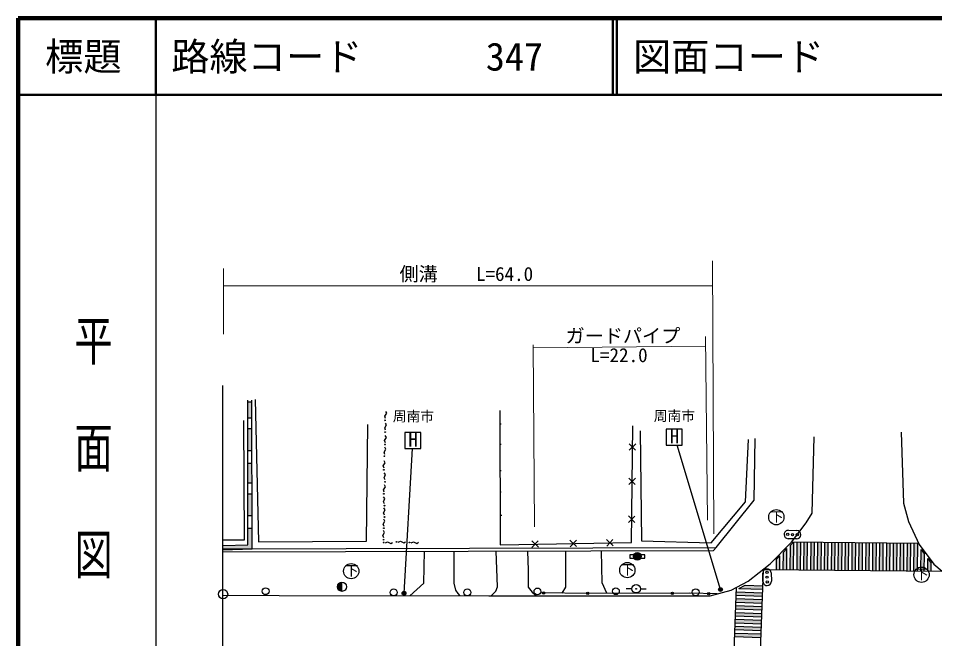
# Model space of a CAD drawing. Units: millimetres at full size, sheet at 1:1000; details may follow other scales. Extents: x 40000 to 680000, y 20000 to 380000.
# Drawn here: x 40000 to 159838, y 298889 to 380000 of the extents above; entities that cross this region are included whole.
import ezdxf
from ezdxf.enums import TextEntityAlignment as Align

# ---------------------------------------------------------------- set-up
doc = ezdxf.new("R2010")
doc.units = ezdxf.units.MM
doc.header["$LTSCALE"] = 1000
for name, color, linetype, lineweight in [('M-BGD', 7, 'Continuous', 25), ('M-BGD-EXST', 7, 'Continuous', 25), ('M-BMK-OTRS', 5, 'Continuous', 25), ('M-BMK-SRVR', 3, 'Continuous', 25), ('M-STR-HTXT', 7, 'Continuous', 13), ('M-STR-STRC', 7, 'Continuous', 25), ('M-TTL', 2, 'Continuous', 140), ('M-TTL-BAND', 7, 'Continuous', 25), ('M-TTL-LINE', 7, 'Continuous', 50)]:
    doc.layers.add(name, color=color, linetype=linetype, lineweight=lineweight)
doc.layers.add('M-TTL-TXT', color=7, linetype='Continuous')
doc.styles.add('@ＭＳ ゴシック', font='')
doc.styles.add('ＭＳ ゴシック', font='')
doc.styles.get('@ＭＳ ゴシック').set_extended_font_data('@MS Gothic')
doc.styles.get('ＭＳ ゴシック').set_extended_font_data('MS Gothic')

msp = doc.modelspace()

# ---------------------------------------------------------------- hatches: boundary and pattern name
at = {"layer": 'M-BGD'}
for points in [[(70546, 327761), (70544, 329863), (69994, 329863), (69996, 327761)], [(70550, 323510), (70547, 326369), (69997, 326369), (70000, 323510)], [(70553, 319259), (70551, 321848), (70001, 321848), (70003, 319259)], [(70557, 314983), (70555, 317841), (70005, 317841), (70007, 314983)], [(70561, 310647), (70559, 313321), (70009, 313321), (70011, 311164), (66760, 311075), (66759, 310636)], [(120452, 309640, 1), (121452, 309640, 1)], [(82326, 306276, 0.41421), (81726, 305676, 0.41421), (82326, 305076)], [(120748, 305415, 1), (120848, 305415, 1)]]:
    msp.add_hatch(color=256, dxfattribs=at).paths.add_polyline_path(points)
at = {"layer": 'M-BGD-EXST'}
for points in [[(90696, 304820, 1), (90196, 304820, 1)], [(132073, 305311, 1), (131573, 305311, 1)]]:
    msp.add_hatch(color=256, dxfattribs=at).paths.add_polyline_path(points)
at = {"layer": 'M-STR-STRC'}
for points in [[(140510, 310659), (140056, 310197), (140034, 307911), (140484, 307907)], [(141418, 311543), (141346, 311544), (141230, 311392), (140964, 311122), (140934, 307903), (141384, 307899)], [(142318, 311535), (141868, 311539), (141834, 307894), (142284, 307890)], [(143218, 311527), (142768, 311531), (142734, 307886), (143184, 307882)], [(144118, 311518), (143668, 311522), (143634, 307878), (144084, 307873)], [(145018, 311510), (144568, 311514), (144534, 307869), (144984, 307865)], [(145918, 311501), (145468, 311505), (145434, 307861), (145884, 307857)], [(146818, 311493), (146368, 311497), (146334, 307852), (146784, 307848)], [(147718, 311484), (147268, 311489), (147234, 307844), (147684, 307840)], [(148618, 311476), (148168, 311480), (148134, 307835), (148584, 307831)], [(149518, 311468), (149068, 311472), (149034, 307827), (149484, 307823)], [(150418, 311459), (149968, 311463), (149934, 307819), (150384, 307814)], [(151318, 311451), (150868, 311455), (150834, 307810), (151284, 307806)], [(152218, 311442), (151768, 311446), (151734, 307802), (152184, 307798)], [(153118, 311434), (152668, 311438), (152634, 307793), (153084, 307789)], [(154018, 311425), (153568, 311430), (153534, 307785), (153984, 307781)], [(154918, 311417), (154468, 311421), (154434, 307776), (154884, 307772)], [(155818, 311409), (155368, 311413), (155334, 307768), (155784, 307764)], [(156718, 311400), (156268, 311404), (156234, 307760), (156683, 307755)], [(157618, 311392), (157168, 311396), (157133, 307751), (157583, 307747)], [(158504, 309959), (158060, 310562), (158033, 307743), (158483, 307739)], [(139601, 309734), (139147, 309271), (139134, 307920), (139584, 307916)], [(159393, 308753), (158949, 309356), (158933, 307734), (159383, 307730)], [(137362, 305797), (135048, 305881), (134238, 305460), (137346, 305348)], [(137330, 304898), (133916, 305022), (133900, 304572), (137313, 304448)], [(137264, 303099), (133851, 303223), (133835, 302773), (137248, 302649)], [(137297, 303998), (133884, 304122), (133867, 303673), (137281, 303549)], [(137232, 302200), (133818, 302324), (133802, 301874), (137215, 301750)], [(137199, 301300), (133786, 301424), (133769, 300975), (137183, 300850)], [(137134, 299501), (133720, 299625), (133704, 299176), (137117, 299052)], [(137166, 300401), (133753, 300525), (133737, 300075), (137150, 299951)]]:
    msp.add_hatch(color=256, dxfattribs=at).paths.add_polyline_path(points)

# ---------------------------------------------------------------- linework, layer by layer
at = {"layer": 'M-BGD'}
for p, q in [((69994, 329863), (70544, 329863)), ((69996, 327761), (70546, 327761)), ((69997, 326369), (70547, 326369)), ((102960, 326959), (103145, 326959)), ((102966, 324304), (103149, 324304)), ((120745, 324364), (119891, 323527)), ((120732, 323526), (119899, 324376)), ((70000, 323510), (70550, 323510)), ((70001, 321848), (70551, 321848)), ((102973, 320889), (103161, 320889)), ((70003, 319259), (70553, 319259)), ((120698, 319868), (119843, 319031)), ((120684, 319030), (119852, 319880)), ((70005, 317841), (70555, 317841)), ((102979, 318072), (103159, 318072)), ((70007, 314983), (70557, 314983)), ((102985, 315030), (103223, 315030)), ((120646, 314925), (119792, 314088)), ((120632, 314087), (119800, 314936)), ((70009, 313321), (70559, 313321)), ((108011, 310834), (107150, 311665)), ((107173, 310824), (107998, 311680)), ((112992, 310925), (112131, 311755)), ((112154, 310914), (112980, 311770)), ((117780, 311011), (116919, 311841)), ((116942, 311001), (117768, 311857)), ((66761, 310236), (130930, 310422)), ((82326, 305076), (82326, 306276)), ((120248, 305415), (119498, 305415)), ((121348, 305415), (122098, 305415))]:
    msp.add_line(p, q, dxfattribs=at)
for points in [[(66759, 310525), (70561, 310629), (70544, 330064)], [(66760, 311075), (70011, 311164), (69994, 330064)], [(70982, 330154), (71389, 311557), (85523, 311651), (85711, 326898)], [(88021, 327663), (87931, 327971), (88191, 328364), (88072, 328612)], [(102956, 328722), (102994, 311165), (120188, 311476), (120348, 326710)], [(69444, 327395), (69537, 311772), (66760, 311773)], [(88034, 326135), (87923, 326435), (88155, 326845), (88019, 327085)], [(121329, 326084), (121505, 311697), (130599, 311432), (135102, 316772), (135501, 324920)], [(66758, 304560), (74112, 304519), (101518, 304472), (115131, 304474), (130465, 304492), (133228, 305251), (135459, 306411), (138311, 308675), (141094, 311510), (143030, 314034), (143808, 315278), (144064, 325275)], [(88007, 324498), (87897, 324799), (88131, 325208), (87996, 325448)], [(131265, 310823), (136218, 317016), (136343, 325070)], [(155477, 325880), (155767, 316607), (156398, 314205), (157798, 311218), (159709, 308627), (162471, 306342), (165387, 304739), (166528, 304449), (169157, 304142), (181119, 304163), (182204, 304572), (183032, 305069), (183309, 305566), (183364, 306077), (183253, 306574), (180434, 309992)], [(87926, 322979), (87822, 323282), (88066, 323686), (87937, 323929)], [(87846, 321185), (87733, 321485), (87964, 321896), (87826, 322135)], [(87979, 319639), (87832, 319923), (88013, 320358), (87848, 320580)], [(87856, 318057), (87756, 318361), (88003, 318762), (87876, 319007)], [(87889, 316511), (87737, 316793), (87910, 317232), (87742, 317450)], [(87902, 315036), (87765, 315325), (87962, 315754), (87806, 315981)], [(87840, 313560), (87717, 313855), (87933, 314274), (87787, 314508)], [(87811, 312071), (87688, 312366), (87904, 312785), (87758, 313019)], [(89682, 311498), (89977, 311621), (90396, 311405), (90630, 311551)], [(66759, 310636), (131265, 310823), (130930, 310422)], [(88005, 311425), (88300, 311549), (88719, 311333), (88953, 311478)], [(91388, 311440), (91684, 311563), (92103, 311347), (92337, 311493)], [(91179, 304490), (93032, 306138), (93106, 310312)], [(96941, 310323), (96955, 306159), (97158, 305233), (97497, 304799), (97736, 304478)], [(101846, 304472), (102437, 305105), (102667, 305670), (102499, 310339)], [(106572, 310351), (106665, 307846), (106695, 305619), (107192, 304954), (107744, 304473)], [(111124, 304843), (111623, 305640), (111600, 310366)], [(116943, 304819), (116365, 306184), (116265, 310379)], [(120505, 309865), (119952, 309865), (119952, 309415), (120505, 309415)], [(121952, 309640), (121952, 309865), (121399, 309865)], [(121399, 309415), (121952, 309415), (121952, 309640)], [(131410, 304751), (127769, 304830), (114463, 304816), (108401, 304864)]]:
    msp.add_lwpolyline(points, dxfattribs=at)
for centre, radius in [((87958, 327438), 50), ((87987, 325905), 50), ((87959, 324269), 50), ((87872, 322751), 50), ((87800, 320956), 50), ((87960, 319405), 50), ((87801, 317829), 50), ((87874, 316277), 50), ((87874, 314803), 50), ((87802, 313328), 50), ((87773, 311839), 50), ((89451, 311536), 50), ((87773, 311464), 50), ((91157, 311478), 50), ((120952, 309640), 500), ((82326, 305676), 600), ((120798, 305415), 550), ((72340, 305099), 450), ((89081, 304935), 450), ((98732, 304945), 450), ((107892, 305058), 450), ((108690, 304862), 150), ((114463, 304816), 150), ((118143, 305097), 450), ((120798, 305415), 50), ((125547, 304828), 150), ((128593, 304959), 450), ((130295, 304775), 150)]:
    msp.add_circle(centre, radius, dxfattribs=at)
at = {"layer": 'M-BGD-EXST'}
for p, q in [((126837, 326278), (124737, 326278)), ((124737, 326278), (124737, 324178)), ((126837, 324178), (126837, 326278)), ((92643, 325863), (90543, 325863)), ((90543, 325863), (90543, 323763)), ((92643, 323763), (92643, 325863)), ((90446, 304820), (91547, 323763)), ((90543, 323763), (92643, 323763)), ((124737, 324178), (126837, 324178)), ((131823, 305311), (126157, 324178))]:
    msp.add_line(p, q, dxfattribs=at)
for centre, radius in [((139130, 314772), 1000), ((83533, 307716), 1000), ((119642, 307847), 1000), ((158117, 307255), 1000), ((90446, 304820), 250), ((131823, 305311), 250)]:
    msp.add_circle(centre, radius, dxfattribs=at)
at = {"layer": 'M-BMK-OTRS'}
msp.add_line((66745, 257862), (66765, 331972), dxfattribs=at)
at = {"layer": 'M-BMK-SRVR'}
msp.add_circle((66779, 304707), 600, dxfattribs=at)
at = {"layer": 'M-STR-HTXT'}
for p, q in [((130959, 312615), (130783, 348299)), ((66841, 338707), (66841, 347271)), ((130799, 345036), (66841, 345036)), ((130128, 314373), (129859, 338387)), ((107512, 313525), (107310, 337318)), ((107313, 336902), (129873, 337155))]:
    msp.add_line(p, q, dxfattribs=at)
at = {"layer": 'M-STR-STRC'}
for p, q in [((140712, 313061), (141812, 313028)), ((141779, 311929), (140680, 311961)), ((140056, 310197), (140510, 310659)), ((140484, 307907), (140510, 310659)), ((140934, 307903), (140964, 311122)), ((141094, 311546), (157724, 311391)), ((141384, 307899), (141418, 311543)), ((141834, 307894), (141868, 311539)), ((142284, 307890), (142318, 311535)), ((142734, 307886), (142768, 311531)), ((143184, 307882), (143218, 311527)), ((143634, 307878), (143668, 311522)), ((144084, 307873), (144118, 311518)), ((144534, 307869), (144568, 311514)), ((144984, 307865), (145018, 311510)), ((145434, 307861), (145468, 311505)), ((145884, 307857), (145918, 311501)), ((146334, 307852), (146368, 311497)), ((146784, 307848), (146818, 311493)), ((147234, 307844), (147268, 311489)), ((147684, 307840), (147718, 311484)), ((148134, 307835), (148168, 311480)), ((148584, 307831), (148618, 311476)), ((149034, 307827), (149068, 311472)), ((149484, 307823), (149518, 311468)), ((149934, 307819), (149968, 311463)), ((150384, 307814), (150418, 311459)), ((150834, 307810), (150868, 311455)), ((151284, 307806), (151318, 311451)), ((151734, 307802), (151768, 311446)), ((152184, 307798), (152218, 311442)), ((152634, 307793), (152668, 311438)), ((153084, 307789), (153118, 311434)), ((153534, 307785), (153568, 311430)), ((153984, 307781), (154018, 311425)), ((154434, 307776), (154468, 311421)), ((154884, 307772), (154918, 311417)), ((155334, 307768), (155368, 311413)), ((155784, 307764), (155818, 311409)), ((156234, 307760), (156268, 311404)), ((156683, 307755), (156718, 311400)), ((157133, 307751), (157168, 311396)), ((157583, 307747), (157618, 311392)), ((158033, 307743), (158060, 310562)), ((158060, 310562), (158504, 309959)), ((139134, 307920), (139147, 309271)), ((139147, 309271), (139601, 309734)), ((139584, 307916), (139601, 309734)), ((140034, 307911), (140056, 310197)), ((158483, 307739), (158504, 309959)), ((158933, 307734), (158949, 309356)), ((158949, 309356), (159393, 308753)), ((159383, 307730), (159393, 308753)), ((136357, 278117), (137438, 307883)), ((137386, 306362), (137359, 307462)), ((137385, 307936), (160813, 307717)), ((138458, 307489), (138486, 306389)), ((133007, 280006), (133939, 305635)), ((134238, 305460), (135048, 305881)), ((135048, 305881), (137362, 305797)), ((133900, 304572), (137313, 304448)), ((133916, 305022), (137330, 304898)), ((134238, 305460), (137346, 305348)), ((133851, 303223), (137264, 303099)), ((133867, 303673), (137281, 303549)), ((133884, 304122), (137297, 303998)), ((133818, 302324), (137232, 302200)), ((133835, 302773), (137248, 302649)), ((133769, 300975), (137183, 300850)), ((133786, 301424), (137199, 301300)), ((133802, 301874), (137215, 301750)), ((133720, 299625), (137134, 299501)), ((133737, 300075), (137150, 299951)), ((133753, 300525), (137166, 300401)), ((133704, 299176), (137117, 299052))]:
    msp.add_line(p, q, dxfattribs=at)
msp.add_lwpolyline([(140964, 311122), (141230, 311392), (141346, 311544)], dxfattribs=at)
for centre in [(140622, 312519), (141242, 312501), (141861, 312483), (137913, 307550), (137928, 306930), (137944, 306310)]:
    msp.add_circle(centre, 150, dxfattribs=at)
for centre, start, end in [((140696, 312511), 88.32802, 178.32802), ((141795, 312479), 358.32802, 88.32802), ((140696, 312511), 178.32802, 268.32802), ((141795, 312479), 268.32802, 358.32802), ((137909, 307475), 91.43101, 181.43101), ((137909, 307475), 1.43101, 91.43101), ((137936, 306376), 181.43101, 271.43101), ((137936, 306376), 271.43101, 1.43101)]:
    msp.add_arc(centre, 550, start, end, dxfattribs=at)
at = {"layer": 'M-TTL'}
for p, q in [((40000, 380000), (40000, 20000)), ((680000, 380000), (40000, 380000))]:
    msp.add_line(p, q, dxfattribs=at)
at = {"layer": 'M-TTL-BAND'}
msp.add_line((58000, 370000), (58000, 20000), dxfattribs=at)
at = {"layer": 'M-TTL-LINE'}
for p, q in [((58000, 380000), (58000, 370000)), ((117750, 380000), (117750, 370000)), ((118250, 380000), (118250, 370000)), ((40000, 370000), (680000, 370000))]:
    msp.add_line(p, q, dxfattribs=at)

# ---------------------------------------------------------------- texts
at = {"layer": 'M-BGD-EXST', "style": 'ＭＳ ゴシック'}
for s, height, p in [('周南市', 1320, (88974, 326903)), ('周南市', 1320, (123100, 326962)), ('H', 1833, (125190, 323869)), ('H', 1833, (90996, 323455)), ('下', 1320, (138278, 313785)), ('下', 1320, (82680, 306728)), ('下', 1320, (118789, 306859)), ('下', 1320, (157265, 306268))]:
    msp.add_text(s, height=height, dxfattribs=at).set_placement(p, align=Align.BOTTOM_LEFT)
at = {"layer": 'M-STR-HTXT', "style": 'ＭＳ ゴシック'}
for s, p in [('側溝\u3000\u3000L=64.0', (89847, 345111)), ('ガードパイプ', (111567, 337025)), ('L=22.0', (114817, 334493))]:
    msp.add_text(s, height=1833, dxfattribs=at).set_placement(p, align=Align.BOTTOM_LEFT)
at = {"layer": 'M-TTL-BAND', "style": '@ＭＳ ゴシック', "width": 1.4}
msp.add_text('平  面  図', height=3666, rotation=270, dxfattribs=at).set_placement((49777, 306475), align=Align.MIDDLE_RIGHT)
at = {"layer": 'M-TTL-TXT', "style": 'ＭＳ ゴシック'}
msp.add_text('標題', height=3666, dxfattribs=at).set_placement((48500, 375000), align=Align.MIDDLE_CENTER)
for s, p in [('路線コード', (60000, 375000)), ('347', (101142, 375000)), ('図面コード', (120380, 375000))]:
    msp.add_text(s, height=3666, dxfattribs=at).set_placement(p, align=Align.MIDDLE_LEFT)

doc.saveas('drawing.dxf')
